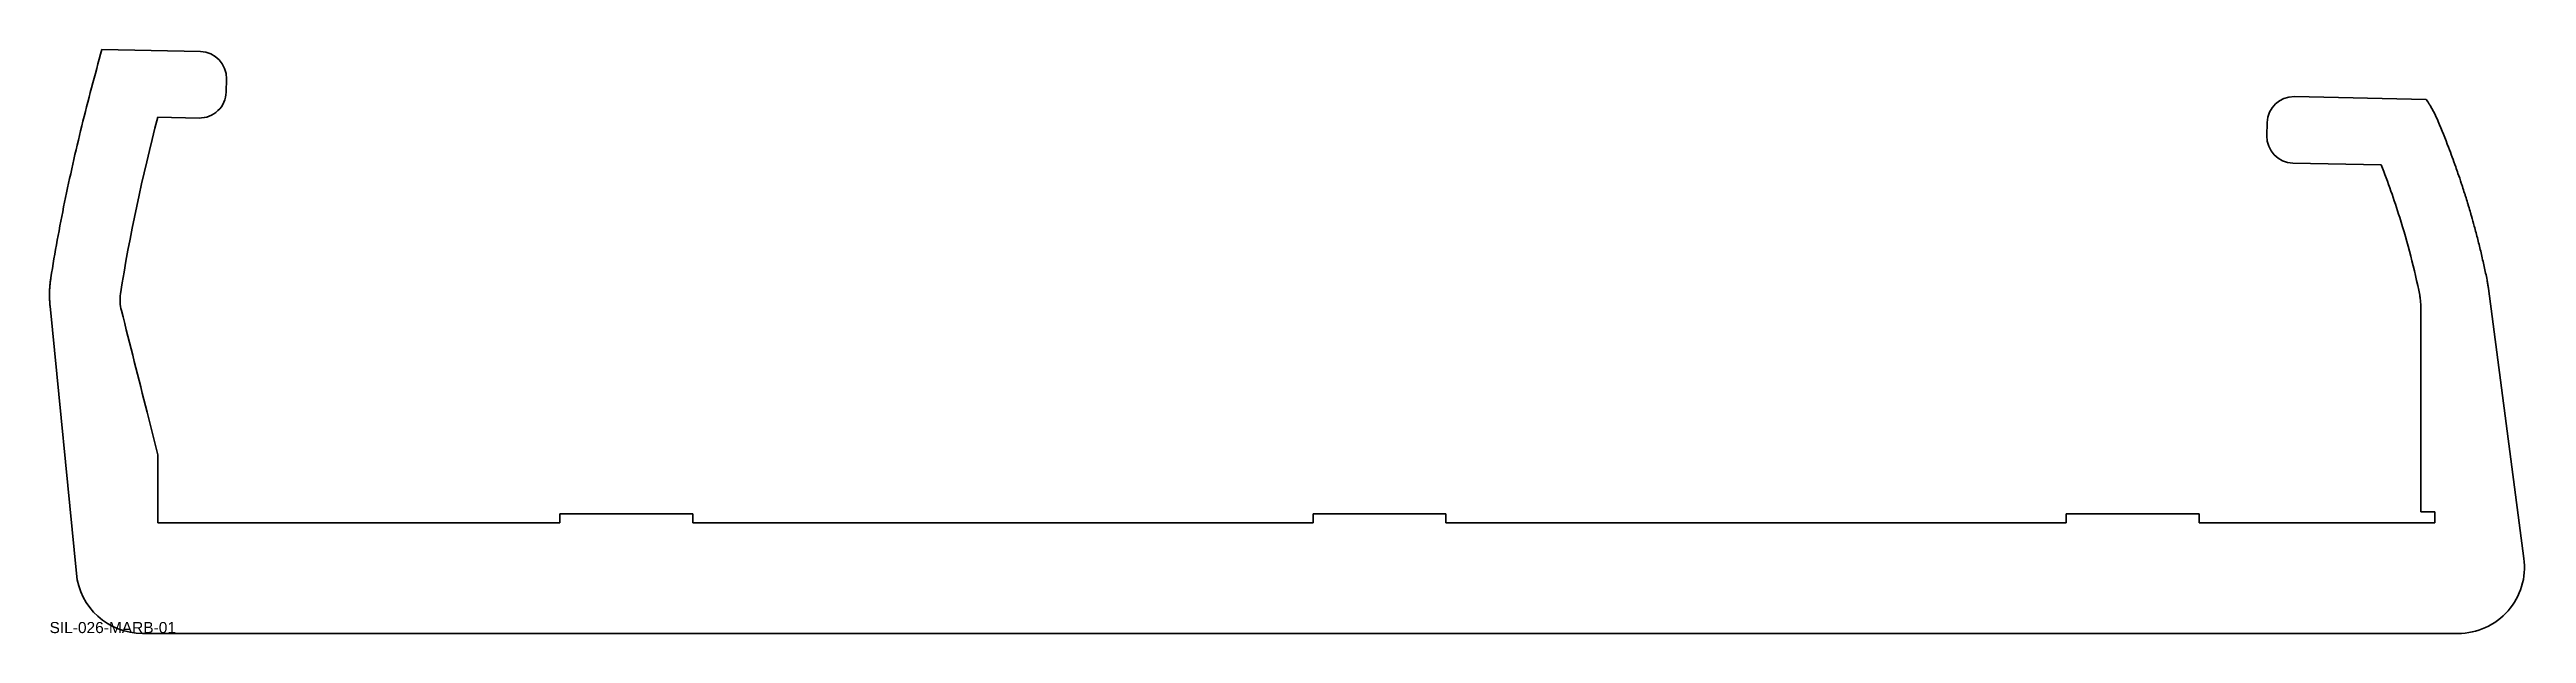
# Model space of a CAD drawing. Header units: millimetres. Extents: x 0 to 559, y 0 to 132.
import ezdxf

# ---------------------------------------------------------------- set-up
doc = ezdxf.new("R2010")
doc.units = ezdxf.units.MM
doc.layers.add('SIMUMAK Visible (ISO)', color=7, linetype='Continuous', lineweight=35)
doc.styles.get("Standard").update_dxf_attribs({"font": 'arial.ttf'})

# ---------------------------------------------------------------- blocks, each defined once
blk = doc.blocks.new('SIL-026-MARB-01_Sheet_3_SIL-026-MARB-01')
at = {"layer": 'SIMUMAK Visible (ISO)'}
for p, q in [((-247.22, 71.53), (-269.44, 72.01)), ((-241.41, 62.4), (-241.35, 65.4)), ((-256.85, 56.73), (-247.54, 56.53)), ((255.15, 60.73), (225.41, 61.37)), ((219.28, 55.5), (219.21, 52.5)), ((225.08, 46.38), (245, 45.95)), ((277.23, -42.89), (269.22, 18.05)), ((-281.15, 14.06), (-275.22, -46.31)), ((-256.8, -34.85), (-256.8, -19.5)), ((-166.08, -34.85), (-166.08, -32.85)), ((-166.08, -32.85), (-136.08, -32.85)), ((-136.08, -32.85), (-136.08, -34.85)), ((3.92, -34.85), (3.92, -32.85)), ((3.92, -32.85), (33.92, -32.85)), ((33.92, -32.85), (33.92, -34.85)), ((173.92, -34.85), (173.92, -32.85)), ((173.92, -32.85), (203.92, -32.85)), ((203.92, -32.85), (203.92, -34.85)), ((253.92, -32.35), (257.12, -32.35)), ((257.12, -32.35), (257.12, -34.85)), ((-166.08, -34.85), (-256.8, -34.85)), ((3.92, -34.85), (-136.08, -34.85)), ((173.92, -34.85), (33.92, -34.85)), ((257.12, -34.85), (203.92, -34.85)), ((-260.29, -59.85), (262.36, -59.85))]:
    blk.add_line(p, q, dxfattribs=at)
at = {"layer": 'SIMUMAK Visible (ISO)', "extrusion": (0, 0, -1)}
for centre, radius, start, end in [((247.34, 65.53), 6, 91.231, 181.231), ((247.41, 62.53), 6, 181.231, 271.231), ((-225.28, 55.37), 6, 1.231, 91.231), ((-225.21, 52.37), 6, 271.231, 1.231), ((-262.36, -44.85), 15, 172.5125, 270), ((260.29, -44.85), 15, 270, 354.3877)]:
    blk.add_arc(centre, radius, start, end, dxfattribs=at)
at = {"layer": 'SIMUMAK Visible (ISO)'}
for points, knots in [([(-280.98, 20.48), (-280.09, 26.11), (-278.01, 37.49), (-274.75, 51.87), (-271.82, 63.38), (-270.25, 69.13), (-269.44, 72.01)], [-19.802556, -19.802556, -19.802556, -19.802556, -18.15529, -16.508025, -15.684392, -14.857174, -14.857174, -14.857174, -14.857174]), ([(255.15, 60.73), (255.18, 60.7), (255.3, 60.53), (255.46, 60.28), (255.75, 59.85), (256.02, 59.41), (256.41, 58.75), (256.74, 58.16), (257.12, 57.41), (257.49, 56.66), (257.76, 56.06), (257.88, 55.75)], [-0.3113649, -0.3113649, -0.3113649, -0.3113649, -0.3052409, -0.2777512, -0.2640063, -0.2227716, -0.1952819, -0.1403024, -0.1128126, -0.0578331, -0.0028536, -0.0028536, -0.0028536, -0.0028536]), ([(257.88, 55.75), (258.69, 53.83), (260.05, 50.43), (261.49, 46.51), (262.43, 43.8), (262.93, 42.32), (263.42, 40.84), (263.73, 39.85), (264.12, 38.62), (264.43, 37.63), (264.8, 36.39), (265.09, 35.39), (265.52, 33.89), (265.94, 32.39), (266.55, 30.12), (267.07, 28.1), (267.68, 25.57), (268.26, 23.03), (268.7, 20.99), (268.9, 19.96)], [-3.702656, -3.702656, -3.702656, -3.702656, -3.122972, -2.688208, -2.543287, -2.325905, -2.253444, -2.108523, -2.036063, -1.891141, -1.818681, -1.67376, -1.601299, -1.383917, -1.238996, -0.949154, -0.804232, -0.51439, -0.224548, -0.224548, -0.224548, -0.224548]), ([(245, 45.95), (246.54, 42.05), (247.94, 38.07), (250.98, 28.35), (252.51, 22.44), (253.71, 16.53)], [-3.166122, -3.166122, -3.166122, -3.166122, -1.915316, -1.915316, -0.108032, -0.108032, -0.108032, -0.108032]), ([(-281.15, 14.06), (-281.15, 14.07), (-281.17, 14.23), (-281.21, 14.67), (-281.25, 15.26), (-281.28, 15.99), (-281.28, 16.59), (-281.27, 17.35), (-281.25, 17.96), (-281.2, 18.74), (-281.12, 19.52), (-281.03, 20.16), (-280.98, 20.48)], [-0.3243656, -0.3243656, -0.3243656, -0.3243656, -0.3224506, -0.2994184, -0.253354, -0.2303218, -0.1842575, -0.1612253, -0.1151609, -0.0921287, -0.0460644, 0, 0, 0, 0]), ([(-265.04, 13.04), (-265.2, 13.68), (-265.31, 14.34), (-265.38, 15.62), (-265.36, 16.25), (-265.26, 16.87)], [-0.3850652, -0.3850652, -0.3850652, -0.3850652, -0.1870266, -0.1870266, 0, 0, 0, 0]), ([(268.9, 19.96), (268.93, 19.81), (268.99, 19.5), (269.06, 19.11), (269.13, 18.72), (269.17, 18.4), (269.21, 18.15), (269.22, 18.06), (269.22, 18.05)], [-0.3160712, -0.3160712, -0.3160712, -0.3160712, -0.2897331, -0.263395, -0.2502259, -0.2238878, -0.2107187, -0.2085068, -0.2085068, -0.2085068, -0.2085068]), ([(-256.8, -19.5), (-257.62, -16.29), (-258.43, -13.07), (-261.18, -2.23), (-263.11, 5.41), (-265.04, 13.04)], [-3.570428, -3.570428, -3.570428, -3.570428, -2.575629, -2.575629, -0.213764, -0.213764, -0.213764, -0.213764]), ([(253.71, 16.53), (253.78, 16.17), (253.83, 15.81), (253.91, 15.07), (253.93, 14.71), (253.93, 14.34)], [-0.2209934, -0.2209934, -0.2209934, -0.2209934, -0.11063, -0.11063, -0.0000549, -0.0000549, -0.0000549, -0.0000549]), ([(253.93, 14.34), (253.92, 6.27), (253.92, -1.81), (253.92, -17.37), (253.92, -24.86), (253.92, -32.35)], [-4.918437, -4.918437, -4.918437, -4.918437, -2.497133, -2.497133, -0.25, -0.25, -0.25, -0.25])]:
    blk.add_open_spline(points, degree=3, knots=knots, dxfattribs=at)
blk.add_open_spline([(-265.26, 16.87), (-263.23, 29.86), (-260.33, 43.3), (-256.85, 56.73)], degree=3, dxfattribs=at)

msp = doc.modelspace()

# ---------------------------------------------------------------- block references
msp.add_blockref('SIL-026-MARB-01_Sheet_3_SIL-026-MARB-01', (281.27, 59.85))

# ---------------------------------------------------------------- texts
at = {"insert": (0, 2.59), "char_height": 2.5, "width": 29.1221, "attachment_point": 1}
msp.add_mtext('SIL-026-MARB-01', dxfattribs=at)

doc.saveas('drawing.dxf')
